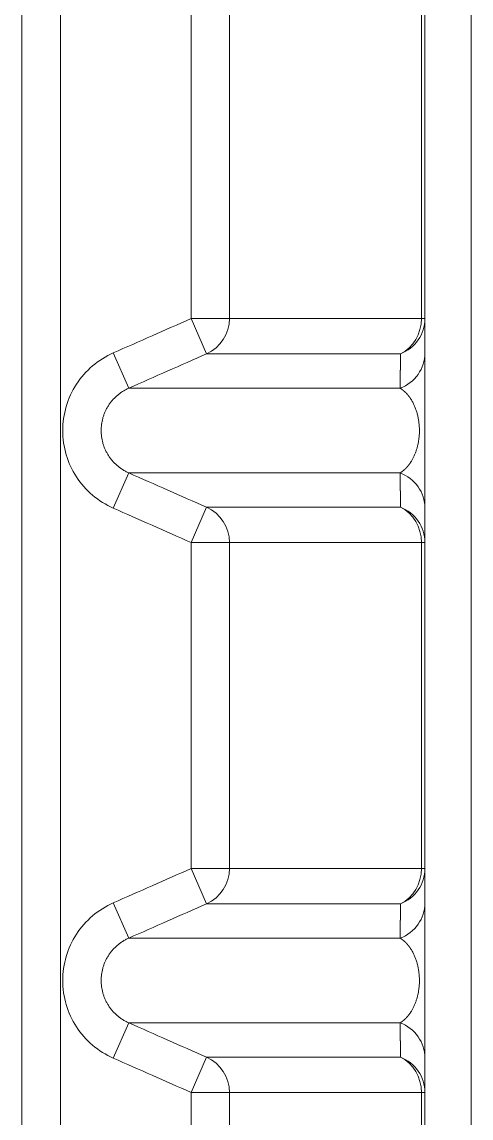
# Model space of a CAD drawing. Header units: millimetres. Extents: x 4664 to 8864, y -38 to 2932.
# Drawn here: x 7790.89 to 7806.14, y 1784.11 to 1821.28 of the extents above; entities that cross this region are included whole.
import ezdxf

# ---------------------------------------------------------------- set-up
doc = ezdxf.new("R2010")
doc.units = ezdxf.units.MM

msp = doc.modelspace()

# ---------------------------------------------------------------- linework, layer by layer
at = {"lineweight": 5}
for p, q in [((7790.89, 1870.016), (7790.89, 1707.535)), ((7792.196, 1707.535), (7792.196, 1870.016)), ((7804.57, 1714.873), (7804.57, 1862.677)), ((7806.137, 1862.708), (7806.137, 1714.842)), ((7796.632, 1822.276), (7796.632, 1811.22)), ((7797.936, 1811.22), (7797.936, 1822.276)), ((7804.449, 1822.276), (7804.449, 1811.22)), ((7796.632, 1811.22), (7804.57, 1811.22)), ((7796.632, 1811.22), (7797.159, 1810.026)), ((7793.99, 1810.055), (7794.517, 1808.86)), ((7797.159, 1810.026), (7803.743, 1810.026)), ((7803.726, 1808.86), (7794.517, 1808.86)), ((7793.99, 1804.793), (7794.517, 1805.987)), ((7803.726, 1805.987), (7794.517, 1805.987)), ((7796.632, 1803.627), (7797.159, 1804.822)), ((7803.743, 1804.822), (7797.159, 1804.822)), ((7796.632, 1803.627), (7796.632, 1792.572)), ((7796.632, 1803.627), (7804.57, 1803.627)), ((7797.936, 1792.572), (7797.936, 1803.627)), ((7804.449, 1803.627), (7804.449, 1792.572)), ((7796.632, 1792.572), (7804.57, 1792.572)), ((7796.632, 1792.572), (7797.159, 1791.377)), ((7793.99, 1791.406), (7794.517, 1790.212)), ((7797.159, 1791.377), (7803.743, 1791.377)), ((7803.726, 1790.212), (7794.517, 1790.212)), ((7793.99, 1786.144), (7794.517, 1787.339)), ((7803.726, 1787.339), (7794.517, 1787.339)), ((7796.632, 1784.979), (7797.159, 1786.173)), ((7803.743, 1786.173), (7797.159, 1786.173)), ((7796.632, 1784.979), (7796.632, 1773.923)), ((7796.632, 1784.979), (7804.57, 1784.979)), ((7797.936, 1773.923), (7797.936, 1784.979)), ((7804.449, 1784.979), (7804.449, 1773.923))]:
    msp.add_line(p, q, dxfattribs=at)
at = {"lineweight": 5, "extrusion": (0, 0, -1)}
for centre, major_axis, ratio, start_param, end_param in [((7796.632, 1811.22), (0, -1.306), 0.998861, 4.712389, 5.867354), ((7803.264, 1811.22), (0, -1.306), 0.907984, 4.712389, 5.867354), ((7803.264, 1811.22), (1.306, 0), 0.98331, 0, 1.19525), ((7803.264, 1810.055), (1.306, 0), 0.978111, 0, 1.208972), ((7803.264, 1804.793), (1.306, 0), 0.978111, 5.074213, 6.283185), ((7796.632, 1803.627), (0, -1.306), 0.998861, 3.557424, 4.712389), ((7803.264, 1803.627), (0, -1.306), 0.907984, 3.557424, 4.712389), ((7803.264, 1803.627), (1.306, 0), 0.98331, 5.087935, 6.283185), ((7796.632, 1792.572), (0, -1.306), 0.998861, 4.712389, 5.867354), ((7803.264, 1792.572), (0, -1.306), 0.907984, 4.712389, 5.867354), ((7803.264, 1792.572), (1.306, 0), 0.98331, 0, 1.19525), ((7803.264, 1791.406), (1.306, 0), 0.978111, 0, 1.208972), ((7803.264, 1786.144), (1.306, 0), 0.978111, 5.074213, 6.283185), ((7796.632, 1784.979), (0, -1.306), 0.998861, 3.557424, 4.712389), ((7803.264, 1784.979), (0, -1.306), 0.907984, 3.557424, 4.712389), ((7803.264, 1784.979), (1.306, 0), 0.98331, 5.087935, 6.283185)]:
    msp.add_ellipse(centre, major_axis=major_axis, ratio=ratio, start_param=start_param, end_param=end_param, dxfattribs=at)
at = {"lineweight": 5}
for points in [[(7796.632, 1811.22), (7795.751, 1810.832), (7794.871, 1810.443), (7793.99, 1810.055)], [(7794.517, 1808.86), (7795.398, 1809.249), (7796.278, 1809.637), (7797.159, 1810.026)], [(7797.159, 1804.822), (7796.278, 1805.21), (7795.398, 1805.599), (7794.517, 1805.987)], [(7793.99, 1804.793), (7794.871, 1804.404), (7795.751, 1804.016), (7796.632, 1803.627)], [(7796.632, 1792.572), (7795.751, 1792.183), (7794.871, 1791.795), (7793.99, 1791.406)], [(7794.517, 1790.212), (7795.398, 1790.6), (7796.278, 1790.989), (7797.159, 1791.377)], [(7797.159, 1786.173), (7796.278, 1786.562), (7795.398, 1786.95), (7794.517, 1787.339)], [(7793.99, 1786.144), (7794.871, 1785.756), (7795.751, 1785.367), (7796.632, 1784.979)]]:
    msp.add_open_spline(points, degree=3, dxfattribs=at)
for points, knots in [([(7793.99, 1810.055), (7793.479, 1809.829), (7793.044, 1809.459), (7792.438, 1808.529), (7792.274, 1807.974), (7792.274, 1806.872), (7792.44, 1806.315), (7792.893, 1805.621), (7793.078, 1805.411), (7793.501, 1805.052), (7793.735, 1804.905), (7793.99, 1804.793)], [0, 0, 0, 0, 0.25, 0.25, 0.5, 0.5, 0.75, 0.75, 0.875, 0.875, 1, 1, 1, 1]), ([(7803.743, 1810.026), (7803.743, 1810.021), (7803.742, 1810.013), (7803.742, 1810), (7803.742, 1809.988), (7803.742, 1809.975), (7803.742, 1809.962), (7803.742, 1809.949), (7803.741, 1809.937), (7803.741, 1809.924), (7803.741, 1809.911), (7803.741, 1809.898), (7803.741, 1809.885), (7803.74, 1809.872), (7803.74, 1809.859), (7803.74, 1809.846), (7803.74, 1809.833), (7803.74, 1809.82), (7803.739, 1809.807), (7803.739, 1809.794), (7803.739, 1809.781), (7803.739, 1809.768), (7803.739, 1809.755), (7803.738, 1809.742), (7803.738, 1809.729), (7803.738, 1809.715), (7803.738, 1809.702), (7803.738, 1809.689), (7803.738, 1809.675), (7803.737, 1809.662), (7803.737, 1809.649), (7803.737, 1809.635), (7803.737, 1809.622), (7803.737, 1809.609), (7803.736, 1809.595), (7803.736, 1809.582), (7803.736, 1809.568), (7803.736, 1809.555), (7803.736, 1809.541), (7803.735, 1809.528), (7803.735, 1809.514), (7803.735, 1809.5), (7803.735, 1809.487), (7803.735, 1809.473), (7803.734, 1809.459), (7803.734, 1809.445), (7803.734, 1809.432), (7803.734, 1809.418), (7803.734, 1809.404), (7803.733, 1809.39), (7803.733, 1809.376), (7803.733, 1809.363), (7803.733, 1809.349), (7803.733, 1809.335), (7803.732, 1809.321), (7803.732, 1809.307), (7803.732, 1809.293), (7803.732, 1809.279), (7803.732, 1809.265), (7803.731, 1809.251), (7803.731, 1809.236), (7803.731, 1809.222), (7803.731, 1809.208), (7803.731, 1809.194), (7803.73, 1809.18), (7803.73, 1809.165), (7803.73, 1809.151), (7803.73, 1809.137), (7803.73, 1809.123), (7803.729, 1809.108), (7803.729, 1809.094), (7803.729, 1809.079), (7803.729, 1809.065), (7803.729, 1809.051), (7803.728, 1809.036), (7803.728, 1809.022), (7803.728, 1809.007), (7803.728, 1808.992), (7803.728, 1808.978), (7803.727, 1808.963), (7803.727, 1808.949), (7803.727, 1808.934), (7803.727, 1808.919), (7803.727, 1808.905), (7803.726, 1808.89), (7803.726, 1808.875), (7803.726, 1808.865), (7803.726, 1808.86)], [0, 0, 0, 0, 0.011621, 0.023246, 0.034874, 0.046504, 0.058138, 0.069775, 0.081415, 0.093058, 0.104705, 0.116354, 0.128007, 0.139663, 0.151322, 0.162985, 0.174651, 0.186319, 0.197992, 0.209667, 0.221346, 0.233028, 0.244713, 0.256402, 0.268094, 0.279789, 0.291488, 0.30319, 0.314896, 0.326605, 0.338317, 0.350033, 0.361752, 0.373475, 0.385201, 0.39693, 0.408663, 0.4204, 0.43214, 0.443883, 0.45563, 0.467381, 0.479135, 0.490893, 0.502654, 0.514419, 0.526187, 0.537959, 0.549735, 0.561514, 0.573297, 0.585084, 0.596874, 0.608668, 0.620465, 0.632267, 0.644072, 0.65588, 0.667693, 0.679509, 0.691329, 0.703153, 0.71498, 0.726811, 0.738646, 0.750485, 0.762328, 0.774174, 0.786025, 0.797879, 0.809737, 0.821599, 0.833465, 0.845335, 0.857208, 0.869086, 0.880967, 0.892853, 0.904742, 0.916635, 0.928532, 0.940434, 0.952339, 0.964248, 0.976161, 0.988079, 1, 1, 1, 1]), ([(7794.517, 1805.987), (7794.479, 1806.004), (7794.442, 1806.022), (7794.369, 1806.061), (7794.334, 1806.082), (7794.265, 1806.127), (7794.232, 1806.15), (7794.168, 1806.198), (7794.106, 1806.249), (7794.02, 1806.331), (7793.942, 1806.419), (7793.871, 1806.51), (7793.808, 1806.605), (7793.753, 1806.704), (7793.705, 1806.804), (7793.665, 1806.907), (7793.644, 1806.976), (7793.615, 1807.079), (7793.602, 1807.149), (7793.588, 1807.252), (7793.584, 1807.287), (7793.581, 1807.338), (7793.58, 1807.364), (7793.579, 1807.389), (7793.579, 1807.406), (7793.579, 1807.415), (7793.579, 1807.491), (7793.583, 1807.56), (7793.601, 1807.698), (7793.615, 1807.768), (7793.644, 1807.871), (7793.665, 1807.94), (7793.705, 1808.043), (7793.752, 1808.143), (7793.808, 1808.242), (7793.871, 1808.337), (7793.942, 1808.429), (7794.02, 1808.516), (7794.106, 1808.598), (7794.168, 1808.649), (7794.232, 1808.698), (7794.265, 1808.721), (7794.334, 1808.765), (7794.369, 1808.786), (7794.442, 1808.825), (7794.479, 1808.843), (7794.517, 1808.86)], [0, 0, 0, 0, 0.03125, 0.03125, 0.0625, 0.0625, 0.09375, 0.09375, 0.125, 0.15625, 0.1875, 0.21875, 0.25, 0.28125, 0.3125, 0.34375, 0.375, 0.375, 0.4375, 0.4375, 0.46875, 0.46875, 0.484375, 0.492187, 0.492187, 0.5, 0.5, 0.5625, 0.5625, 0.625, 0.625, 0.65625, 0.6875, 0.71875, 0.75, 0.78125, 0.8125, 0.84375, 0.875, 0.90625, 0.90625, 0.9375, 0.9375, 0.96875, 0.96875, 1, 1, 1, 1]), ([(7803.726, 1808.86), (7803.727, 1808.86), (7803.73, 1808.858), (7803.733, 1808.856), (7803.737, 1808.853), (7803.741, 1808.851), (7803.744, 1808.849), (7803.748, 1808.846), (7803.752, 1808.844), (7803.755, 1808.841), (7803.759, 1808.839), (7803.763, 1808.837), (7803.766, 1808.834), (7803.77, 1808.832), (7803.774, 1808.829), (7803.777, 1808.827), (7803.781, 1808.824), (7803.784, 1808.821), (7803.788, 1808.819), (7803.791, 1808.816), (7803.795, 1808.814), (7803.798, 1808.811), (7803.802, 1808.808), (7803.805, 1808.806), (7803.809, 1808.803), (7803.812, 1808.801), (7803.816, 1808.798), (7803.819, 1808.795), (7803.823, 1808.792), (7803.826, 1808.79), (7803.83, 1808.787), (7803.833, 1808.784), (7803.837, 1808.781), (7803.84, 1808.779), (7803.843, 1808.776), (7803.847, 1808.773), (7803.85, 1808.77), (7803.853, 1808.767), (7803.857, 1808.764), (7803.86, 1808.761), (7803.864, 1808.759), (7803.867, 1808.756), (7803.87, 1808.753), (7803.873, 1808.75), (7803.877, 1808.747), (7803.88, 1808.744), (7803.883, 1808.741), (7803.887, 1808.738), (7803.89, 1808.735), (7803.893, 1808.732), (7803.896, 1808.729), (7803.899, 1808.726), (7803.903, 1808.723), (7803.906, 1808.72), (7803.909, 1808.717), (7803.912, 1808.713), (7803.915, 1808.71), (7803.919, 1808.707), (7803.922, 1808.704), (7803.925, 1808.701), (7803.928, 1808.698), (7803.931, 1808.695), (7803.934, 1808.691), (7803.937, 1808.688), (7803.94, 1808.685), (7803.943, 1808.682), (7803.946, 1808.679), (7803.949, 1808.675), (7803.952, 1808.672), (7803.956, 1808.669), (7803.959, 1808.665), (7803.962, 1808.662), (7803.965, 1808.659), (7803.967, 1808.656), (7803.97, 1808.652), (7803.973, 1808.649), (7803.976, 1808.646), (7803.979, 1808.642), (7803.982, 1808.639), (7803.985, 1808.635), (7803.988, 1808.632), (7803.991, 1808.629), (7803.994, 1808.625), (7803.997, 1808.622), (7804, 1808.618), (7804.002, 1808.615), (7804.005, 1808.611), (7804.008, 1808.608), (7804.011, 1808.604), (7804.014, 1808.601), (7804.016, 1808.597), (7804.019, 1808.594), (7804.022, 1808.59), (7804.025, 1808.587), (7804.028, 1808.583), (7804.03, 1808.58), (7804.033, 1808.576), (7804.036, 1808.572), (7804.038, 1808.569), (7804.041, 1808.565), (7804.044, 1808.562), (7804.046, 1808.558), (7804.049, 1808.554), (7804.052, 1808.551), (7804.054, 1808.547), (7804.057, 1808.543), (7804.06, 1808.54), (7804.062, 1808.536), (7804.065, 1808.532), (7804.067, 1808.529), (7804.07, 1808.525), (7804.073, 1808.521), (7804.075, 1808.518), (7804.078, 1808.514), (7804.08, 1808.51), (7804.083, 1808.506), (7804.085, 1808.503), (7804.088, 1808.499), (7804.09, 1808.495), (7804.093, 1808.491), (7804.104, 1808.473), (7804.125, 1808.439), (7804.154, 1808.388), (7804.182, 1808.335), (7804.207, 1808.28), (7804.231, 1808.224), (7804.253, 1808.167), (7804.274, 1808.109), (7804.292, 1808.05), (7804.309, 1807.99), (7804.325, 1807.929), (7804.338, 1807.867), (7804.35, 1807.805), (7804.36, 1807.742), (7804.368, 1807.678), (7804.375, 1807.615), (7804.379, 1807.551), (7804.382, 1807.487), (7804.383, 1807.425), (7804.382, 1807.365), (7804.38, 1807.308), (7804.376, 1807.251), (7804.371, 1807.193), (7804.364, 1807.136), (7804.356, 1807.08), (7804.346, 1807.023), (7804.335, 1806.968), (7804.323, 1806.912), (7804.309, 1806.857), (7804.294, 1806.803), (7804.277, 1806.75), (7804.259, 1806.698), (7804.24, 1806.646), (7804.219, 1806.595), (7804.197, 1806.546), (7804.174, 1806.497), (7804.149, 1806.45), (7804.122, 1806.404), (7804.103, 1806.372), (7804.091, 1806.354), (7804.086, 1806.347), (7804.082, 1806.34), (7804.077, 1806.333), (7804.073, 1806.326), (7804.068, 1806.32), (7804.063, 1806.313), (7804.059, 1806.306), (7804.054, 1806.3), (7804.049, 1806.293), (7804.044, 1806.287), (7804.04, 1806.28), (7804.035, 1806.274), (7804.03, 1806.267), (7804.025, 1806.261), (7804.02, 1806.254), (7804.015, 1806.248), (7804.01, 1806.242), (7804.005, 1806.236), (7804, 1806.229), (7803.994, 1806.223), (7803.989, 1806.217), (7803.984, 1806.211), (7803.979, 1806.205), (7803.973, 1806.199), (7803.968, 1806.193), (7803.963, 1806.187), (7803.957, 1806.181), (7803.952, 1806.175), (7803.946, 1806.169), (7803.941, 1806.163), (7803.935, 1806.157), (7803.93, 1806.151), (7803.924, 1806.146), (7803.918, 1806.14), (7803.913, 1806.134), (7803.907, 1806.129), (7803.901, 1806.123), (7803.895, 1806.118), (7803.889, 1806.112), (7803.884, 1806.107), (7803.878, 1806.102), (7803.872, 1806.096), (7803.866, 1806.091), (7803.86, 1806.086), (7803.854, 1806.081), (7803.848, 1806.075), (7803.842, 1806.07), (7803.835, 1806.065), (7803.829, 1806.06), (7803.823, 1806.055), (7803.817, 1806.05), (7803.811, 1806.046), (7803.804, 1806.041), (7803.798, 1806.036), (7803.792, 1806.031), (7803.785, 1806.027), (7803.779, 1806.022), (7803.772, 1806.018), (7803.766, 1806.013), (7803.759, 1806.009), (7803.753, 1806.004), (7803.746, 1806), (7803.739, 1805.996), (7803.733, 1805.991), (7803.728, 1805.989), (7803.726, 1805.987)], [0, 0, 0, 0, 0.002514, 0.005021, 0.00752, 0.010013, 0.012498, 0.014977, 0.017448, 0.019913, 0.02237, 0.02482, 0.027263, 0.029699, 0.032128, 0.03455, 0.036964, 0.039372, 0.041773, 0.044166, 0.046552, 0.048932, 0.051304, 0.053669, 0.056027, 0.058378, 0.060722, 0.063059, 0.065389, 0.067711, 0.070027, 0.072336, 0.074637, 0.076931, 0.079219, 0.081499, 0.083772, 0.086038, 0.088297, 0.090549, 0.092794, 0.095031, 0.097262, 0.099486, 0.101702, 0.103912, 0.106114, 0.108309, 0.110498, 0.112679, 0.114853, 0.11702, 0.11918, 0.121333, 0.123478, 0.125617, 0.127749, 0.129873, 0.131991, 0.134101, 0.136205, 0.138301, 0.14039, 0.142473, 0.144548, 0.146616, 0.148677, 0.150731, 0.152778, 0.154818, 0.15685, 0.158876, 0.160895, 0.162906, 0.164911, 0.166909, 0.168899, 0.170883, 0.172859, 0.174828, 0.176791, 0.178746, 0.180694, 0.182635, 0.18457, 0.186497, 0.188417, 0.19033, 0.192236, 0.194135, 0.196027, 0.197912, 0.19979, 0.201661, 0.203525, 0.205382, 0.207231, 0.209074, 0.21091, 0.212739, 0.214561, 0.216376, 0.218183, 0.219984, 0.221778, 0.223565, 0.225345, 0.227118, 0.228883, 0.230642, 0.232394, 0.234139, 0.235877, 0.237608, 0.239332, 0.241049, 0.242759, 0.244462, 0.246158, 0.247847, 0.249529, 0.270675, 0.290846, 0.310051, 0.328303, 0.345614, 0.362001, 0.377483, 0.392086, 0.405836, 0.41877, 0.430929, 0.442364, 0.453136, 0.463321, 0.473004, 0.48229, 0.491292, 0.50014, 0.50808, 0.516138, 0.524408, 0.532974, 0.541916, 0.5513, 0.561186, 0.571624, 0.582656, 0.594318, 0.60664, 0.619647, 0.633362, 0.647801, 0.66298, 0.678912, 0.695608, 0.713077, 0.731328, 0.750365, 0.753403, 0.756464, 0.759548, 0.762654, 0.765783, 0.768934, 0.772108, 0.775306, 0.778525, 0.781768, 0.785034, 0.788322, 0.791633, 0.794967, 0.798324, 0.801703, 0.805106, 0.808531, 0.81198, 0.815451, 0.818945, 0.822462, 0.826003, 0.829566, 0.833151, 0.83676, 0.840392, 0.844047, 0.847725, 0.851426, 0.85515, 0.858897, 0.862666, 0.866459, 0.870275, 0.874114, 0.877976, 0.881861, 0.885769, 0.8897, 0.893654, 0.897631, 0.901631, 0.905654, 0.909701, 0.91377, 0.917862, 0.921978, 0.926116, 0.930278, 0.934462, 0.93867, 0.942901, 0.947155, 0.951432, 0.955732, 0.960055, 0.964401, 0.96877, 0.973162, 0.977577, 0.982016, 0.986477, 0.990962, 0.995469, 1, 1, 1, 1]), ([(7803.726, 1805.987), (7803.726, 1805.982), (7803.726, 1805.972), (7803.726, 1805.958), (7803.727, 1805.943), (7803.727, 1805.928), (7803.727, 1805.914), (7803.727, 1805.899), (7803.727, 1805.884), (7803.728, 1805.87), (7803.728, 1805.855), (7803.728, 1805.841), (7803.728, 1805.826), (7803.728, 1805.812), (7803.729, 1805.797), (7803.729, 1805.783), (7803.729, 1805.768), (7803.729, 1805.754), (7803.729, 1805.739), (7803.73, 1805.725), (7803.73, 1805.711), (7803.73, 1805.696), (7803.73, 1805.682), (7803.73, 1805.668), (7803.731, 1805.654), (7803.731, 1805.64), (7803.731, 1805.625), (7803.731, 1805.611), (7803.731, 1805.597), (7803.732, 1805.583), (7803.732, 1805.569), (7803.732, 1805.555), (7803.732, 1805.541), (7803.732, 1805.527), (7803.733, 1805.513), (7803.733, 1805.499), (7803.733, 1805.485), (7803.733, 1805.471), (7803.733, 1805.457), (7803.734, 1805.443), (7803.734, 1805.43), (7803.734, 1805.416), (7803.734, 1805.402), (7803.734, 1805.388), (7803.735, 1805.375), (7803.735, 1805.361), (7803.735, 1805.347), (7803.735, 1805.334), (7803.735, 1805.32), (7803.736, 1805.307), (7803.736, 1805.293), (7803.736, 1805.279), (7803.736, 1805.266), (7803.736, 1805.252), (7803.737, 1805.239), (7803.737, 1805.226), (7803.737, 1805.212), (7803.737, 1805.199), (7803.737, 1805.185), (7803.738, 1805.172), (7803.738, 1805.159), (7803.738, 1805.146), (7803.738, 1805.132), (7803.738, 1805.119), (7803.738, 1805.106), (7803.739, 1805.093), (7803.739, 1805.08), (7803.739, 1805.066), (7803.739, 1805.053), (7803.739, 1805.04), (7803.74, 1805.027), (7803.74, 1805.014), (7803.74, 1805.001), (7803.74, 1804.988), (7803.74, 1804.975), (7803.741, 1804.962), (7803.741, 1804.95), (7803.741, 1804.937), (7803.741, 1804.924), (7803.741, 1804.911), (7803.742, 1804.898), (7803.742, 1804.885), (7803.742, 1804.873), (7803.742, 1804.86), (7803.742, 1804.847), (7803.742, 1804.835), (7803.743, 1804.826), (7803.743, 1804.822)], [0, 0, 0, 0, 0.011921, 0.023839, 0.035752, 0.047661, 0.059566, 0.071468, 0.083365, 0.095258, 0.107147, 0.119033, 0.130914, 0.142792, 0.154665, 0.166535, 0.178401, 0.190263, 0.202121, 0.213975, 0.225826, 0.237672, 0.249515, 0.261354, 0.273189, 0.28502, 0.296847, 0.308671, 0.320491, 0.332307, 0.34412, 0.355928, 0.367733, 0.379535, 0.391332, 0.403126, 0.414916, 0.426703, 0.438486, 0.450265, 0.462041, 0.473813, 0.485581, 0.497346, 0.509107, 0.520865, 0.532619, 0.54437, 0.556117, 0.56786, 0.5796, 0.591337, 0.60307, 0.614799, 0.626525, 0.638248, 0.649967, 0.661683, 0.673395, 0.685104, 0.69681, 0.708512, 0.720211, 0.731906, 0.743598, 0.755287, 0.766972, 0.778654, 0.790333, 0.802008, 0.813681, 0.825349, 0.837015, 0.848678, 0.860337, 0.871993, 0.883646, 0.895295, 0.906942, 0.918585, 0.930225, 0.941862, 0.953496, 0.965126, 0.976754, 0.988379, 1, 1, 1, 1]), ([(7793.99, 1791.406), (7793.479, 1791.181), (7793.044, 1790.81), (7792.438, 1789.88), (7792.274, 1789.326), (7792.274, 1788.223), (7792.44, 1787.666), (7792.893, 1786.972), (7793.078, 1786.762), (7793.501, 1786.403), (7793.735, 1786.257), (7793.99, 1786.144)], [0, 0, 0, 0, 0.25, 0.25, 0.5, 0.5, 0.75, 0.75, 0.875, 0.875, 1, 1, 1, 1]), ([(7803.743, 1791.377), (7803.743, 1791.373), (7803.742, 1791.364), (7803.742, 1791.352), (7803.742, 1791.339), (7803.742, 1791.326), (7803.742, 1791.313), (7803.742, 1791.301), (7803.741, 1791.288), (7803.741, 1791.275), (7803.741, 1791.262), (7803.741, 1791.249), (7803.741, 1791.237), (7803.74, 1791.224), (7803.74, 1791.211), (7803.74, 1791.198), (7803.74, 1791.185), (7803.74, 1791.172), (7803.739, 1791.159), (7803.739, 1791.146), (7803.739, 1791.133), (7803.739, 1791.119), (7803.739, 1791.106), (7803.738, 1791.093), (7803.738, 1791.08), (7803.738, 1791.067), (7803.738, 1791.053), (7803.738, 1791.04), (7803.738, 1791.027), (7803.737, 1791.014), (7803.737, 1791), (7803.737, 1790.987), (7803.737, 1790.973), (7803.737, 1790.96), (7803.736, 1790.947), (7803.736, 1790.933), (7803.736, 1790.92), (7803.736, 1790.906), (7803.736, 1790.892), (7803.735, 1790.879), (7803.735, 1790.865), (7803.735, 1790.852), (7803.735, 1790.838), (7803.735, 1790.824), (7803.734, 1790.811), (7803.734, 1790.797), (7803.734, 1790.783), (7803.734, 1790.769), (7803.734, 1790.756), (7803.733, 1790.742), (7803.733, 1790.728), (7803.733, 1790.714), (7803.733, 1790.7), (7803.733, 1790.686), (7803.732, 1790.672), (7803.732, 1790.658), (7803.732, 1790.644), (7803.732, 1790.63), (7803.732, 1790.616), (7803.731, 1790.602), (7803.731, 1790.588), (7803.731, 1790.574), (7803.731, 1790.559), (7803.731, 1790.545), (7803.73, 1790.531), (7803.73, 1790.517), (7803.73, 1790.503), (7803.73, 1790.488), (7803.73, 1790.474), (7803.729, 1790.46), (7803.729, 1790.445), (7803.729, 1790.431), (7803.729, 1790.416), (7803.729, 1790.402), (7803.728, 1790.387), (7803.728, 1790.373), (7803.728, 1790.358), (7803.728, 1790.344), (7803.728, 1790.329), (7803.727, 1790.315), (7803.727, 1790.3), (7803.727, 1790.285), (7803.727, 1790.271), (7803.727, 1790.256), (7803.726, 1790.241), (7803.726, 1790.226), (7803.726, 1790.217), (7803.726, 1790.212)], [0, 0, 0, 0, 0.011621, 0.023246, 0.034874, 0.046504, 0.058138, 0.069775, 0.081415, 0.093058, 0.104705, 0.116354, 0.128007, 0.139663, 0.151322, 0.162985, 0.174651, 0.186319, 0.197992, 0.209667, 0.221346, 0.233028, 0.244713, 0.256402, 0.268094, 0.279789, 0.291488, 0.30319, 0.314896, 0.326605, 0.338317, 0.350033, 0.361752, 0.373475, 0.385201, 0.39693, 0.408663, 0.4204, 0.43214, 0.443883, 0.45563, 0.467381, 0.479135, 0.490893, 0.502654, 0.514419, 0.526187, 0.537959, 0.549735, 0.561514, 0.573297, 0.585084, 0.596874, 0.608668, 0.620465, 0.632267, 0.644072, 0.65588, 0.667693, 0.679509, 0.691329, 0.703153, 0.71498, 0.726811, 0.738646, 0.750485, 0.762328, 0.774174, 0.786025, 0.797879, 0.809737, 0.821599, 0.833465, 0.845335, 0.857208, 0.869086, 0.880967, 0.892853, 0.904742, 0.916635, 0.928532, 0.940434, 0.952339, 0.964248, 0.976161, 0.988079, 1, 1, 1, 1]), ([(7794.517, 1787.339), (7794.479, 1787.355), (7794.442, 1787.374), (7794.369, 1787.413), (7794.334, 1787.434), (7794.265, 1787.478), (7794.232, 1787.501), (7794.168, 1787.55), (7794.106, 1787.601), (7794.02, 1787.683), (7793.942, 1787.77), (7793.871, 1787.862), (7793.808, 1787.957), (7793.753, 1788.055), (7793.705, 1788.156), (7793.665, 1788.258), (7793.644, 1788.327), (7793.615, 1788.431), (7793.602, 1788.5), (7793.588, 1788.604), (7793.584, 1788.638), (7793.581, 1788.69), (7793.58, 1788.715), (7793.579, 1788.741), (7793.579, 1788.758), (7793.579, 1788.766), (7793.579, 1788.843), (7793.583, 1788.911), (7793.601, 1789.05), (7793.615, 1789.119), (7793.644, 1789.223), (7793.665, 1789.292), (7793.705, 1789.394), (7793.752, 1789.495), (7793.808, 1789.593), (7793.871, 1789.688), (7793.942, 1789.78), (7794.02, 1789.867), (7794.106, 1789.949), (7794.168, 1790), (7794.232, 1790.049), (7794.265, 1790.072), (7794.334, 1790.117), (7794.369, 1790.137), (7794.442, 1790.177), (7794.479, 1790.195), (7794.517, 1790.212)], [0, 0, 0, 0, 0.03125, 0.03125, 0.0625, 0.0625, 0.09375, 0.09375, 0.125, 0.15625, 0.1875, 0.21875, 0.25, 0.28125, 0.3125, 0.34375, 0.375, 0.375, 0.4375, 0.4375, 0.46875, 0.46875, 0.484375, 0.492188, 0.492188, 0.5, 0.5, 0.5625, 0.5625, 0.625, 0.625, 0.65625, 0.6875, 0.71875, 0.75, 0.78125, 0.8125, 0.84375, 0.875, 0.90625, 0.90625, 0.9375, 0.9375, 0.96875, 0.96875, 1, 1, 1, 1]), ([(7803.726, 1790.212), (7803.727, 1790.211), (7803.73, 1790.209), (7803.733, 1790.207), (7803.737, 1790.205), (7803.741, 1790.202), (7803.744, 1790.2), (7803.748, 1790.198), (7803.752, 1790.195), (7803.755, 1790.193), (7803.759, 1790.19), (7803.763, 1790.188), (7803.766, 1790.185), (7803.77, 1790.183), (7803.774, 1790.18), (7803.777, 1790.178), (7803.781, 1790.175), (7803.784, 1790.173), (7803.788, 1790.17), (7803.791, 1790.168), (7803.795, 1790.165), (7803.798, 1790.162), (7803.802, 1790.16), (7803.805, 1790.157), (7803.809, 1790.155), (7803.812, 1790.152), (7803.816, 1790.149), (7803.819, 1790.146), (7803.823, 1790.144), (7803.826, 1790.141), (7803.83, 1790.138), (7803.833, 1790.136), (7803.837, 1790.133), (7803.84, 1790.13), (7803.843, 1790.127), (7803.847, 1790.124), (7803.85, 1790.121), (7803.853, 1790.119), (7803.857, 1790.116), (7803.86, 1790.113), (7803.864, 1790.11), (7803.867, 1790.107), (7803.87, 1790.104), (7803.873, 1790.101), (7803.877, 1790.098), (7803.88, 1790.095), (7803.883, 1790.092), (7803.887, 1790.089), (7803.89, 1790.086), (7803.893, 1790.083), (7803.896, 1790.08), (7803.899, 1790.077), (7803.903, 1790.074), (7803.906, 1790.071), (7803.909, 1790.068), (7803.912, 1790.065), (7803.915, 1790.062), (7803.919, 1790.059), (7803.922, 1790.055), (7803.925, 1790.052), (7803.928, 1790.049), (7803.931, 1790.046), (7803.934, 1790.043), (7803.937, 1790.04), (7803.94, 1790.036), (7803.943, 1790.033), (7803.946, 1790.03), (7803.949, 1790.027), (7803.952, 1790.023), (7803.956, 1790.02), (7803.959, 1790.017), (7803.962, 1790.014), (7803.965, 1790.01), (7803.967, 1790.007), (7803.97, 1790.004), (7803.973, 1790), (7803.976, 1789.997), (7803.979, 1789.994), (7803.982, 1789.99), (7803.985, 1789.987), (7803.988, 1789.983), (7803.991, 1789.98), (7803.994, 1789.977), (7803.997, 1789.973), (7804, 1789.97), (7804.002, 1789.966), (7804.005, 1789.963), (7804.008, 1789.959), (7804.011, 1789.956), (7804.014, 1789.952), (7804.016, 1789.949), (7804.019, 1789.945), (7804.022, 1789.942), (7804.025, 1789.938), (7804.028, 1789.935), (7804.03, 1789.931), (7804.033, 1789.927), (7804.036, 1789.924), (7804.038, 1789.92), (7804.041, 1789.917), (7804.044, 1789.913), (7804.046, 1789.909), (7804.049, 1789.906), (7804.052, 1789.902), (7804.054, 1789.898), (7804.057, 1789.895), (7804.06, 1789.891), (7804.062, 1789.887), (7804.065, 1789.884), (7804.067, 1789.88), (7804.07, 1789.876), (7804.073, 1789.873), (7804.075, 1789.869), (7804.078, 1789.865), (7804.08, 1789.861), (7804.083, 1789.858), (7804.085, 1789.854), (7804.088, 1789.85), (7804.09, 1789.846), (7804.093, 1789.843), (7804.104, 1789.824), (7804.125, 1789.791), (7804.154, 1789.739), (7804.182, 1789.686), (7804.207, 1789.632), (7804.231, 1789.576), (7804.253, 1789.519), (7804.274, 1789.461), (7804.292, 1789.401), (7804.309, 1789.341), (7804.325, 1789.28), (7804.338, 1789.218), (7804.35, 1789.156), (7804.36, 1789.093), (7804.368, 1789.03), (7804.375, 1788.966), (7804.379, 1788.902), (7804.382, 1788.838), (7804.383, 1788.776), (7804.382, 1788.717), (7804.38, 1788.659), (7804.376, 1788.602), (7804.371, 1788.545), (7804.364, 1788.488), (7804.356, 1788.431), (7804.346, 1788.375), (7804.335, 1788.319), (7804.323, 1788.264), (7804.309, 1788.209), (7804.294, 1788.155), (7804.277, 1788.101), (7804.259, 1788.049), (7804.24, 1787.997), (7804.219, 1787.947), (7804.197, 1787.897), (7804.174, 1787.849), (7804.149, 1787.801), (7804.122, 1787.755), (7804.103, 1787.724), (7804.091, 1787.705), (7804.086, 1787.698), (7804.082, 1787.691), (7804.077, 1787.685), (7804.073, 1787.678), (7804.068, 1787.671), (7804.063, 1787.664), (7804.059, 1787.658), (7804.054, 1787.651), (7804.049, 1787.645), (7804.044, 1787.638), (7804.04, 1787.632), (7804.035, 1787.625), (7804.03, 1787.619), (7804.025, 1787.612), (7804.02, 1787.606), (7804.015, 1787.6), (7804.01, 1787.593), (7804.005, 1787.587), (7804, 1787.581), (7803.994, 1787.574), (7803.989, 1787.568), (7803.984, 1787.562), (7803.979, 1787.556), (7803.973, 1787.55), (7803.968, 1787.544), (7803.963, 1787.538), (7803.957, 1787.532), (7803.952, 1787.526), (7803.946, 1787.52), (7803.941, 1787.514), (7803.935, 1787.509), (7803.93, 1787.503), (7803.924, 1787.497), (7803.918, 1787.491), (7803.913, 1787.486), (7803.907, 1787.48), (7803.901, 1787.475), (7803.895, 1787.469), (7803.889, 1787.464), (7803.884, 1787.458), (7803.878, 1787.453), (7803.872, 1787.448), (7803.866, 1787.442), (7803.86, 1787.437), (7803.854, 1787.432), (7803.848, 1787.427), (7803.842, 1787.422), (7803.835, 1787.417), (7803.829, 1787.412), (7803.823, 1787.407), (7803.817, 1787.402), (7803.811, 1787.397), (7803.804, 1787.392), (7803.798, 1787.387), (7803.792, 1787.383), (7803.785, 1787.378), (7803.779, 1787.374), (7803.772, 1787.369), (7803.766, 1787.364), (7803.759, 1787.36), (7803.753, 1787.356), (7803.746, 1787.351), (7803.739, 1787.347), (7803.733, 1787.343), (7803.728, 1787.34), (7803.726, 1787.339)], [0, 0, 0, 0, 0.002514, 0.005021, 0.00752, 0.010013, 0.012498, 0.014977, 0.017448, 0.019913, 0.02237, 0.02482, 0.027263, 0.029699, 0.032128, 0.03455, 0.036964, 0.039372, 0.041773, 0.044166, 0.046552, 0.048932, 0.051304, 0.053669, 0.056027, 0.058378, 0.060722, 0.063059, 0.065389, 0.067711, 0.070027, 0.072336, 0.074637, 0.076931, 0.079219, 0.081499, 0.083772, 0.086038, 0.088297, 0.090549, 0.092794, 0.095031, 0.097262, 0.099486, 0.101702, 0.103912, 0.106114, 0.108309, 0.110498, 0.112679, 0.114853, 0.11702, 0.11918, 0.121333, 0.123478, 0.125617, 0.127749, 0.129873, 0.131991, 0.134101, 0.136205, 0.138301, 0.14039, 0.142473, 0.144548, 0.146616, 0.148677, 0.150731, 0.152778, 0.154818, 0.15685, 0.158876, 0.160895, 0.162906, 0.164911, 0.166909, 0.168899, 0.170883, 0.172859, 0.174828, 0.176791, 0.178746, 0.180694, 0.182635, 0.18457, 0.186497, 0.188417, 0.19033, 0.192236, 0.194135, 0.196027, 0.197912, 0.19979, 0.201661, 0.203525, 0.205382, 0.207231, 0.209074, 0.21091, 0.212739, 0.214561, 0.216376, 0.218183, 0.219984, 0.221778, 0.223565, 0.225345, 0.227118, 0.228883, 0.230642, 0.232394, 0.234139, 0.235877, 0.237608, 0.239332, 0.241049, 0.242759, 0.244462, 0.246158, 0.247847, 0.249529, 0.270675, 0.290846, 0.310051, 0.328303, 0.345614, 0.362001, 0.377483, 0.392086, 0.405836, 0.41877, 0.430929, 0.442364, 0.453136, 0.463321, 0.473004, 0.48229, 0.491292, 0.50014, 0.50808, 0.516138, 0.524408, 0.532974, 0.541916, 0.5513, 0.561186, 0.571624, 0.582656, 0.594318, 0.60664, 0.619647, 0.633362, 0.647801, 0.66298, 0.678912, 0.695608, 0.713077, 0.731328, 0.750365, 0.753403, 0.756464, 0.759548, 0.762654, 0.765783, 0.768934, 0.772108, 0.775306, 0.778525, 0.781768, 0.785034, 0.788322, 0.791633, 0.794967, 0.798324, 0.801703, 0.805106, 0.808531, 0.81198, 0.815451, 0.818945, 0.822462, 0.826003, 0.829566, 0.833151, 0.83676, 0.840392, 0.844047, 0.847725, 0.851426, 0.85515, 0.858897, 0.862666, 0.866459, 0.870275, 0.874114, 0.877976, 0.881861, 0.885769, 0.8897, 0.893654, 0.897631, 0.901631, 0.905654, 0.909701, 0.91377, 0.917862, 0.921978, 0.926116, 0.930278, 0.934462, 0.93867, 0.942901, 0.947155, 0.951432, 0.955732, 0.960055, 0.964401, 0.96877, 0.973162, 0.977577, 0.982016, 0.986477, 0.990962, 0.995469, 1, 1, 1, 1]), ([(7803.726, 1787.339), (7803.726, 1787.334), (7803.726, 1787.324), (7803.726, 1787.309), (7803.727, 1787.294), (7803.727, 1787.28), (7803.727, 1787.265), (7803.727, 1787.25), (7803.727, 1787.236), (7803.728, 1787.221), (7803.728, 1787.207), (7803.728, 1787.192), (7803.728, 1787.177), (7803.728, 1787.163), (7803.729, 1787.148), (7803.729, 1787.134), (7803.729, 1787.12), (7803.729, 1787.105), (7803.729, 1787.091), (7803.73, 1787.076), (7803.73, 1787.062), (7803.73, 1787.048), (7803.73, 1787.034), (7803.73, 1787.019), (7803.731, 1787.005), (7803.731, 1786.991), (7803.731, 1786.977), (7803.731, 1786.963), (7803.731, 1786.948), (7803.732, 1786.934), (7803.732, 1786.92), (7803.732, 1786.906), (7803.732, 1786.892), (7803.732, 1786.878), (7803.733, 1786.864), (7803.733, 1786.85), (7803.733, 1786.836), (7803.733, 1786.823), (7803.733, 1786.809), (7803.734, 1786.795), (7803.734, 1786.781), (7803.734, 1786.767), (7803.734, 1786.753), (7803.734, 1786.74), (7803.735, 1786.726), (7803.735, 1786.712), (7803.735, 1786.699), (7803.735, 1786.685), (7803.735, 1786.671), (7803.736, 1786.658), (7803.736, 1786.644), (7803.736, 1786.631), (7803.736, 1786.617), (7803.736, 1786.604), (7803.737, 1786.59), (7803.737, 1786.577), (7803.737, 1786.564), (7803.737, 1786.55), (7803.737, 1786.537), (7803.738, 1786.523), (7803.738, 1786.51), (7803.738, 1786.497), (7803.738, 1786.484), (7803.738, 1786.47), (7803.738, 1786.457), (7803.739, 1786.444), (7803.739, 1786.431), (7803.739, 1786.418), (7803.739, 1786.405), (7803.739, 1786.392), (7803.74, 1786.379), (7803.74, 1786.366), (7803.74, 1786.353), (7803.74, 1786.34), (7803.74, 1786.327), (7803.741, 1786.314), (7803.741, 1786.301), (7803.741, 1786.288), (7803.741, 1786.275), (7803.741, 1786.262), (7803.742, 1786.25), (7803.742, 1786.237), (7803.742, 1786.224), (7803.742, 1786.211), (7803.742, 1786.199), (7803.742, 1786.186), (7803.743, 1786.178), (7803.743, 1786.173)], [0, 0, 0, 0, 0.011921, 0.023839, 0.035752, 0.047661, 0.059566, 0.071468, 0.083365, 0.095258, 0.107147, 0.119033, 0.130914, 0.142792, 0.154665, 0.166535, 0.178401, 0.190263, 0.202121, 0.213975, 0.225826, 0.237672, 0.249515, 0.261354, 0.273189, 0.28502, 0.296847, 0.308671, 0.320491, 0.332307, 0.34412, 0.355928, 0.367733, 0.379535, 0.391332, 0.403126, 0.414916, 0.426703, 0.438486, 0.450265, 0.462041, 0.473813, 0.485581, 0.497346, 0.509107, 0.520865, 0.532619, 0.54437, 0.556117, 0.56786, 0.5796, 0.591337, 0.60307, 0.614799, 0.626525, 0.638248, 0.649967, 0.661683, 0.673395, 0.685104, 0.69681, 0.708512, 0.720211, 0.731906, 0.743598, 0.755287, 0.766972, 0.778654, 0.790333, 0.802008, 0.813681, 0.825349, 0.837015, 0.848678, 0.860337, 0.871993, 0.883646, 0.895295, 0.906942, 0.918585, 0.930225, 0.941862, 0.953496, 0.965126, 0.976754, 0.988379, 1, 1, 1, 1])]:
    msp.add_open_spline(points, degree=3, knots=knots, dxfattribs=at)

doc.saveas('drawing.dxf')
